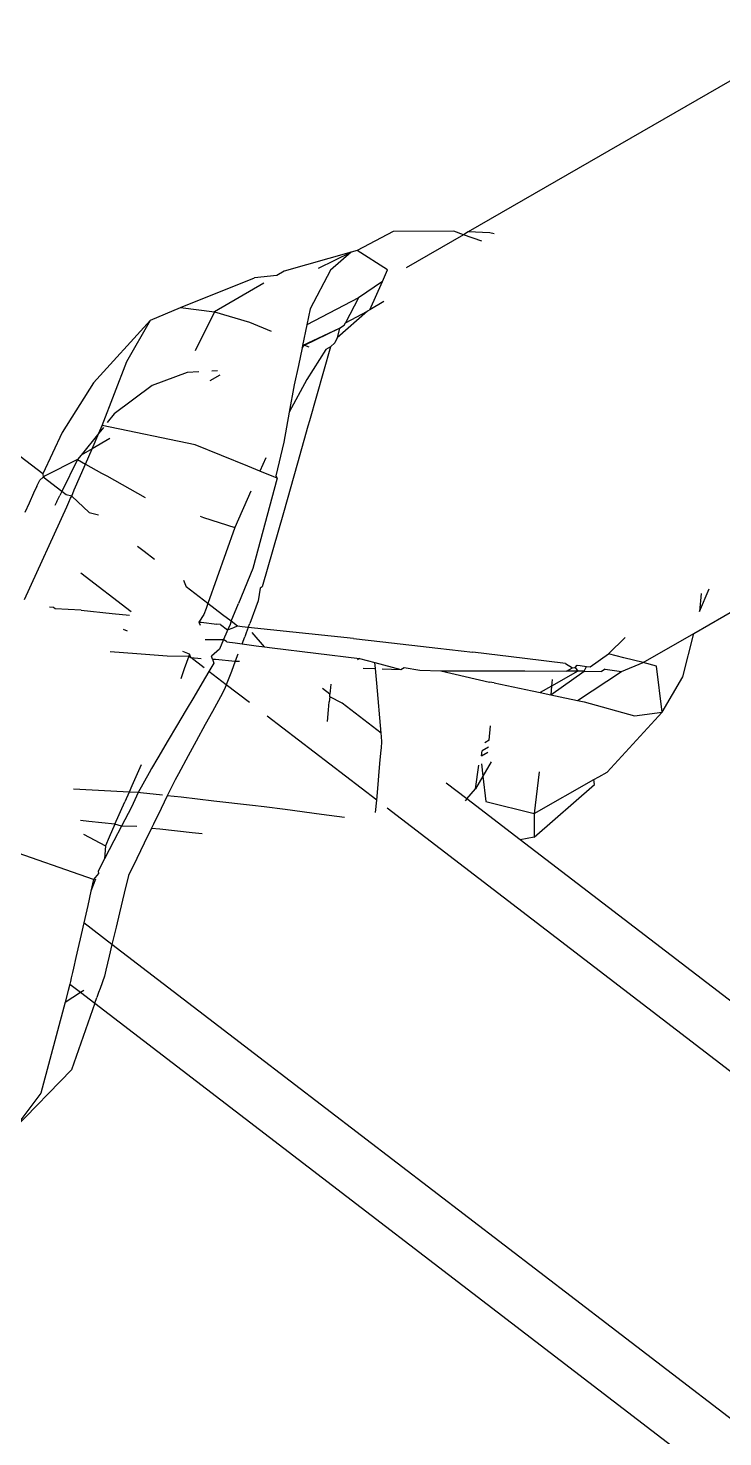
# Model space of a CAD drawing. Header units: inches. Extents: x 3324238 to 135265466, y -1036581 to 20094598.
# Drawn here: x 3354729.784 to 3354730.148, y -519083.313 to -519082.576 of the extents above; entities that cross this region are included whole.
import ezdxf

# ---------------------------------------------------------------- set-up
doc = ezdxf.new("R2010")
doc.units = ezdxf.units.IN
doc.header["$MEASUREMENT"] = 0
doc.layers.add('FURNITURE', color=32, linetype='Continuous', lineweight=13)

msp = doc.modelspace()

# ---------------------------------------------------------------- linework, layer by layer
for p, q in [((3354729.79197, -519082.80925, 0.00267), (3354727.96659, -519081.40791, 0.00267)), ((3354730.15711, -519082.60033, 0.00267), (3354730.01456, -519082.68256, 0.00267)), ((3354729.97533, -519082.68243, 0.00267), (3354729.95644, -519082.69228, 0.00267)), ((3354730.00695, -519082.68225, 0.00267), (3354729.97533, -519082.68243, 0.00267)), ((3354730.01198, -519082.68405, 0.00267), (3354729.98204, -519082.70132, 0.00267)), ((3354730.01198, -519082.68405, 0.00267), (3354730.00695, -519082.68225, 0.00267)), ((3354730.01456, -519082.68256, 0.00267), (3354730.01198, -519082.68405, 0.00267)), ((3354730.02164, -519082.6875, 0.00267), (3354730.01198, -519082.68405, 0.00267)), ((3354730.02587, -519082.68301, 0.00267), (3354730.01456, -519082.68256, 0.00267)), ((3354730.02813, -519082.68353, 0.00267), (3354730.02587, -519082.68301, 0.00267)), ((3354729.95335, -519082.69316, 0.00267), (3354729.91823, -519082.70321, 0.00267)), ((3354729.93614, -519082.70156, 0.00267), (3354729.95335, -519082.69316, 0.00267)), ((3354729.95335, -519082.69316, 0.00267), (3354729.94241, -519082.70261, 0.00267)), ((3354729.95644, -519082.69228, 0.00267), (3354729.95335, -519082.69316, 0.00267)), ((3354729.97229, -519082.70252, 0.00267), (3354729.95644, -519082.69228, 0.00267)), ((3354729.86408, -519082.72215, 0.00267), (3354729.90266, -519082.70659, 0.00267)), ((3354729.91446, -519082.70541, 0.00267), (3354729.90266, -519082.70659, 0.00267)), ((3354729.91823, -519082.70321, 0.00267), (3354729.91446, -519082.70541, 0.00267)), ((3354729.94241, -519082.70261, 0.00267), (3354729.93189, -519082.72291, 0.00267)), ((3354729.96963, -519082.70848, 0.00267), (3354729.95721, -519082.71716, 0.00267)), ((3354729.96297, -519082.72339, 0.00267), (3354729.96963, -519082.70848, 0.00267)), ((3354729.96963, -519082.70848, 0.00267), (3354729.97229, -519082.70252, 0.00267)), ((3354729.90766, -519082.70938, 0.00267), (3354729.88188, -519082.72443, 0.00267)), ((3354729.84826, -519082.72883, 0.00267), (3354729.86408, -519082.72215, 0.00267)), ((3354729.86408, -519082.72215, 0.00267), (3354729.88188, -519082.72443, 0.00267)), ((3354729.95721, -519082.71716, 0.00267), (3354729.93014, -519082.73126, 0.00267)), ((3354729.93189, -519082.72291, 0.00267), (3354729.93014, -519082.73126, 0.00267)), ((3354729.95721, -519082.71716, 0.00267), (3354729.95031, -519082.7301, 0.00267)), ((3354729.96297, -519082.72339, 0.00267), (3354729.96177, -519082.72403, 0.00267)), ((3354729.9704, -519082.71902, 0.00267), (3354729.96297, -519082.72339, 0.00267)), ((3354729.81859, -519082.76164, 0.00267), (3354729.84826, -519082.72883, 0.00267)), ((3354729.83597, -519082.75037, 0.00267), (3354729.84826, -519082.72883, 0.00267)), ((3354729.88188, -519082.72443, 0.00267), (3354729.87168, -519082.7449, 0.00267)), ((3354729.88188, -519082.72443, 0.00267), (3354729.90007, -519082.72977, 0.00267)), ((3354729.90007, -519082.72977, 0.00267), (3354729.9114, -519082.73451, 0.00267)), ((3354729.96177, -519082.72403, 0.00267), (3354729.9459, -519082.73799, 0.00267)), ((3354729.94958, -519082.73147, 0.00267), (3354729.95031, -519082.7301, 0.00267)), ((3354729.95031, -519082.7301, 0.00267), (3354729.96177, -519082.72403, 0.00267)), ((3354729.93014, -519082.73126, 0.00267), (3354729.92789, -519082.74197, 0.00267)), ((3354729.92789, -519082.74197, 0.00267), (3354729.94719, -519082.73292, 0.00267)), ((3354729.92891, -519082.74183, 0.00267), (3354729.94719, -519082.73292, 0.00267)), ((3354729.9459, -519082.73799, 0.00267), (3354729.94467, -519082.74066, 0.00267)), ((3354729.94719, -519082.73292, 0.00267), (3354729.9459, -519082.73799, 0.00267)), ((3354729.94719, -519082.73292, 0.00267), (3354729.94958, -519082.73147, 0.00267)), ((3354729.92762, -519082.74325, 0.00267), (3354729.92569, -519082.75245, 0.00267)), ((3354729.92762, -519082.74325, 0.00267), (3354729.92891, -519082.74183, 0.00267)), ((3354729.92789, -519082.74197, 0.00267), (3354729.92762, -519082.74325, 0.00267)), ((3354729.92891, -519082.74183, 0.00267), (3354729.93117, -519082.7427, 0.00267)), ((3354729.94004, -519082.74418, 0.00267), (3354729.93006, -519082.75989, 0.00267)), ((3354729.94241, -519082.74281, 0.00267), (3354729.93142, -519082.78137, 0.00267)), ((3354729.94241, -519082.74281, 0.00267), (3354729.94004, -519082.74418, 0.00267)), ((3354729.94467, -519082.74066, 0.00267), (3354729.94241, -519082.74281, 0.00267)), ((3354729.82306, -519082.78387, 0.00267), (3354729.83597, -519082.75037, 0.00267)), ((3354729.92569, -519082.75245, 0.00267), (3354729.92355, -519082.76268, 0.00267)), ((3354729.86755, -519082.75618, 0.00267), (3354729.84928, -519082.76288, 0.00267)), ((3354729.87364, -519082.75581, 0.00267), (3354729.86755, -519082.75618, 0.00267)), ((3354729.88465, -519082.7575, 0.00267), (3354729.87929, -519082.76059, 0.00267)), ((3354729.88338, -519082.75521, 0.00267), (3354729.88047, -519082.75539, 0.00267)), ((3354729.93006, -519082.75989, 0.00267), (3354729.92093, -519082.77684, 0.00267)), ((3354729.81859, -519082.76164, 0.00267), (3354729.80213, -519082.78755, 0.00267)), ((3354729.84928, -519082.76288, 0.00267), (3354729.82941, -519082.77784, 0.00267)), ((3354729.92355, -519082.76268, 0.00267), (3354729.92093, -519082.77684, 0.00267)), ((3354729.82941, -519082.77784, 0.00267), (3354729.82576, -519082.78238, 0.00267)), ((3354729.92093, -519082.77684, 0.00267), (3354729.918, -519082.79264, 0.00267)), ((3354729.93142, -519082.78137, 0.00267), (3354729.93063, -519082.78418, 0.00267)), ((3354729.80213, -519082.78755, 0.00267), (3354729.79197, -519082.80925, 0.00267)), ((3354729.82132, -519082.78788, 0.00267), (3354729.81205, -519082.79938, 0.00267)), ((3354729.81777, -519082.79608, 0.00267), (3354729.82132, -519082.78788, 0.00267)), ((3354729.82132, -519082.78788, 0.00267), (3354729.82306, -519082.78387, 0.00267)), ((3354729.82369, -519082.78494, 0.00267), (3354729.82132, -519082.78788, 0.00267)), ((3354729.87171, -519082.79403, 0.00267), (3354729.82306, -519082.78387, 0.00267)), ((3354729.93063, -519082.78418, 0.00267), (3354729.92519, -519082.80365, 0.00267)), ((3354729.81777, -519082.79608, 0.00267), (3354729.81205, -519082.79938, 0.00267)), ((3354729.81431, -519082.80407, 0.00267), (3354729.81777, -519082.79608, 0.00267)), ((3354729.82712, -519082.79068, 0.00267), (3354729.81777, -519082.79608, 0.00267)), ((3354729.89923, -519082.80523, 0.00267), (3354729.87171, -519082.79403, 0.00267)), ((3354729.918, -519082.79264, 0.00267), (3354729.91383, -519082.8102, 0.00267)), ((3354729.81015, -519082.80174, 0.00267), (3354729.79325, -519082.81023, 0.00267)), ((3354729.81015, -519082.80174, 0.00267), (3354729.80197, -519082.81841, 0.00267)), ((3354729.80846, -519082.81757, 0.00267), (3354729.81431, -519082.80407, 0.00267)), ((3354729.81205, -519082.79938, 0.00267), (3354729.81015, -519082.80174, 0.00267)), ((3354729.81015, -519082.80174, 0.00267), (3354729.81431, -519082.80407, 0.00267)), ((3354729.81431, -519082.80407, 0.00267), (3354729.8228, -519082.80882, 0.00267)), ((3354729.90859, -519082.80073, 0.00267), (3354729.90546, -519082.80777, 0.00267)), ((3354729.92519, -519082.80365, 0.00267), (3354729.91793, -519082.82959, 0.00267)), ((3354729.79213, -519082.81087, 0.00267), (3354729.79047, -519082.81244, 0.00267)), ((3354729.79197, -519082.80925, 0.00267), (3354729.79213, -519082.81087, 0.00267)), ((3354729.79325, -519082.81023, 0.00267), (3354729.79213, -519082.81087, 0.00267)), ((3354729.80197, -519082.81841, 0.00267), (3354729.79213, -519082.81087, 0.00267)), ((3354729.8228, -519082.80882, 0.00267), (3354729.82543, -519082.81029, 0.00267)), ((3354729.82543, -519082.81029, 0.00267), (3354729.84556, -519082.82155, 0.00267)), ((3354729.90546, -519082.80777, 0.00267), (3354729.89923, -519082.80523, 0.00267)), ((3354729.91452, -519082.81145, 0.00267), (3354729.90194, -519082.85876, 0.00267)), ((3354729.91284, -519082.81077, 0.00267), (3354729.90546, -519082.80777, 0.00267)), ((3354729.91452, -519082.81145, 0.00267), (3354729.91284, -519082.81077, 0.00267)), ((3354729.91383, -519082.8102, 0.00267), (3354729.91452, -519082.81145, 0.00267)), ((3354729.78723, -519082.81935, 0.00267), (3354729.78484, -519082.82446, 0.00267)), ((3354729.78893, -519082.81572, 0.00267), (3354729.78723, -519082.81935, 0.00267)), ((3354729.78893, -519082.81572, 0.00267), (3354729.79047, -519082.81244, 0.00267)), ((3354729.80197, -519082.81841, 0.00267), (3354729.80096, -519082.82048, 0.00267)), ((3354729.80423, -519082.82015, 0.00267), (3354729.80197, -519082.81841, 0.00267)), ((3354729.80712, -519082.82085, 0.00267), (3354729.80846, -519082.81757, 0.00267)), ((3354729.90081, -519082.81825, 0.00267), (3354729.89238, -519082.83721, 0.00267)), ((3354729.78251, -519082.87497, 0.00267), (3354729.80465, -519082.82637, 0.00267)), ((3354729.78484, -519082.82446, 0.00267), (3354729.78255, -519082.82936, 0.00267)), ((3354729.79936, -519082.82373, 0.00267), (3354729.79837, -519082.82576, 0.00267)), ((3354729.79936, -519082.82373, 0.00267), (3354729.80096, -519082.82048, 0.00267)), ((3354729.80712, -519082.82085, 0.00267), (3354729.80423, -519082.82015, 0.00267)), ((3354729.80465, -519082.82637, 0.00267), (3354729.80565, -519082.82407, 0.00267)), ((3354729.80565, -519082.82407, 0.00267), (3354729.80657, -519082.82194, 0.00267)), ((3354729.80657, -519082.82194, 0.00267), (3354729.80712, -519082.82085, 0.00267)), ((3354729.8162, -519082.82933, 0.00267), (3354729.80712, -519082.82085, 0.00267)), ((3354729.8162, -519082.82933, 0.00267), (3354729.82114, -519082.83065, 0.00267)), ((3354729.87425, -519082.83141, 0.00267), (3354729.87606, -519082.83198, 0.00267)), ((3354729.87606, -519082.83198, 0.00267), (3354729.89238, -519082.83721, 0.00267)), ((3354729.91793, -519082.82959, 0.00267), (3354729.90682, -519082.86823, 0.00267)), ((3354729.89238, -519082.83721, 0.00267), (3354729.87834, -519082.877, 0.00267)), ((3354729.845, -519082.8499, 0.00267), (3354729.84153, -519082.84724, 0.00267)), ((3354729.85041, -519082.85405, 0.00267), (3354729.845, -519082.8499, 0.00267)), ((3354730.13245, -519082.89268, 0.00267), (3354730.20728, -519082.84952, 0.00267)), ((3354729.83816, -519082.88135, 0.00267), (3354729.81187, -519082.86118, 0.00267)), ((3354729.90194, -519082.85876, 0.00267), (3354729.89439, -519082.87702, 0.00267)), ((3354729.86565, -519082.8648, 0.00267), (3354729.86691, -519082.86823, 0.00267)), ((3354729.87834, -519082.877, 0.00267), (3354729.86691, -519082.86823, 0.00267)), ((3354729.90571, -519082.86901, 0.00267), (3354729.9047, -519082.8756, 0.00267)), ((3354729.90682, -519082.86823, 0.00267), (3354729.90571, -519082.86901, 0.00267)), ((3354730.13555, -519082.88121, 0.00267), (3354730.14051, -519082.86941, 0.00267)), ((3354729.87834, -519082.877, 0.00267), (3354729.87741, -519082.87964, 0.00267)), ((3354729.88605, -519082.88292, 0.00267), (3354729.87834, -519082.877, 0.00267)), ((3354729.89053, -519082.88635, 0.00267), (3354729.89439, -519082.87702, 0.00267)), ((3354729.9047, -519082.8756, 0.00267), (3354729.90022, -519082.88758, 0.00267)), ((3354730.13641, -519082.87177, 0.00267), (3354730.13555, -519082.88121, 0.00267)), ((3354729.79753, -519082.87909, 0.00267), (3354729.79549, -519082.87889, 0.00267)), ((3354729.79841, -519082.87977, 0.00267), (3354729.79753, -519082.87909, 0.00267)), ((3354729.81213, -519082.88051, 0.00267), (3354729.79841, -519082.87977, 0.00267)), ((3354729.81213, -519082.88051, 0.00267), (3354729.82835, -519082.88218, 0.00267)), ((3354729.82835, -519082.88218, 0.00267), (3354729.83738, -519082.8831, 0.00267)), ((3354729.87629, -519082.88274, 0.00267), (3354729.87369, -519082.88682, 0.00267)), ((3354729.87741, -519082.87964, 0.00267), (3354729.87629, -519082.88274, 0.00267)), ((3354729.89053, -519082.88635, 0.00267), (3354729.88605, -519082.88292, 0.00267)), ((3354729.83404, -519082.89053, 0.00267), (3354729.83609, -519082.89129, 0.00267)), ((3354729.87369, -519082.88682, 0.00267), (3354729.87483, -519082.88679, 0.00267)), ((3354729.87369, -519082.88682, 0.00267), (3354729.87426, -519082.88838, 0.00267)), ((3354729.87483, -519082.88679, 0.00267), (3354729.88302, -519082.88778, 0.00267)), ((3354729.88491, -519082.88798, 0.00267), (3354729.88302, -519082.88778, 0.00267)), ((3354729.88491, -519082.88798, 0.00267), (3354729.88866, -519082.89086, 0.00267)), ((3354729.88823, -519082.8919, 0.00267), (3354729.8866, -519082.89585, 0.00267)), ((3354729.88866, -519082.89086, 0.00267), (3354729.88823, -519082.8919, 0.00267)), ((3354729.88975, -519082.8885, 0.00267), (3354729.88866, -519082.89086, 0.00267)), ((3354729.88866, -519082.89086, 0.00267), (3354729.89149, -519082.88983, 0.00267)), ((3354729.89053, -519082.88635, 0.00267), (3354729.88975, -519082.8885, 0.00267)), ((3354729.8939, -519082.88894, 0.00267), (3354729.89053, -519082.88635, 0.00267)), ((3354729.8939, -519082.88894, 0.00267), (3354729.89149, -519082.88983, 0.00267)), ((3354729.89624, -519082.88919, 0.00267), (3354729.8939, -519082.88894, 0.00267)), ((3354729.89949, -519082.88954, 0.00267), (3354729.89624, -519082.88919, 0.00267)), ((3354729.89842, -519082.89241, 0.00267), (3354729.89763, -519082.89453, 0.00267)), ((3354729.89949, -519082.88954, 0.00267), (3354729.89842, -519082.89241, 0.00267)), ((3354729.89949, -519082.88954, 0.00267), (3354729.90022, -519082.88758, 0.00267)), ((3354729.95457, -519082.89542, 0.00267), (3354729.89949, -519082.88954, 0.00267)), ((3354729.90797, -519082.89973, 0.00267), (3354729.90143, -519082.89224, 0.00267)), ((3354730.10595, -519082.90797, 0.00267), (3354730.13245, -519082.89268, 0.00267)), ((3354730.12681, -519082.91543, 0.00267), (3354730.13245, -519082.89268, 0.00267)), ((3354729.87698, -519082.89584, 0.00267), (3354729.87803, -519082.89595, 0.00267)), ((3354729.87803, -519082.89595, 0.00267), (3354729.8866, -519082.89585, 0.00267)), ((3354729.8866, -519082.89585, 0.00267), (3354729.8845, -519082.90092, 0.00267)), ((3354729.88821, -519082.89709, 0.00267), (3354729.8866, -519082.89585, 0.00267)), ((3354729.88821, -519082.89709, 0.00267), (3354729.89263, -519082.89758, 0.00267)), ((3354729.89263, -519082.89758, 0.00267), (3354729.8963, -519082.89809, 0.00267)), ((3354729.8963, -519082.89809, 0.00267), (3354729.89763, -519082.89453, 0.00267)), ((3354729.8963, -519082.89809, 0.00267), (3354729.90362, -519082.89912, 0.00267)), ((3354729.90362, -519082.89912, 0.00267), (3354729.90797, -519082.89973, 0.00267)), ((3354729.90797, -519082.89973, 0.00267), (3354729.91191, -519082.90028, 0.00267)), ((3354729.91191, -519082.90028, 0.00267), (3354729.95757, -519082.90587, 0.00267)), ((3354729.95457, -519082.89542, 0.00267), (3354729.96989, -519082.89715, 0.00267)), ((3354729.96989, -519082.89715, 0.00267), (3354729.99858, -519082.90038, 0.00267)), ((3354729.99858, -519082.90038, 0.00267), (3354730.01696, -519082.90245, 0.00267)), ((3354730.08781, -519082.90341, 0.00267), (3354730.0966, -519082.89474, 0.00267)), ((3354729.82731, -519082.90209, 0.00267), (3354729.8412, -519082.90316, 0.00267)), ((3354729.8412, -519082.90316, 0.00267), (3354729.85713, -519082.90438, 0.00267)), ((3354729.85713, -519082.90438, 0.00267), (3354729.86842, -519082.90456, 0.00267)), ((3354729.86881, -519082.90348, 0.00267), (3354729.86532, -519082.90218, 0.00267)), ((3354729.86842, -519082.90456, 0.00267), (3354729.86601, -519082.91123, 0.00267)), ((3354729.86881, -519082.90348, 0.00267), (3354729.86842, -519082.90456, 0.00267)), ((3354729.86842, -519082.90456, 0.00267), (3354729.86942, -519082.90533, 0.00267)), ((3354729.86942, -519082.90533, 0.00267), (3354729.86881, -519082.90348, 0.00267)), ((3354729.87635, -519082.91064, 0.00267), (3354729.86942, -519082.90533, 0.00267)), ((3354729.86942, -519082.90533, 0.00267), (3354729.87489, -519082.90575, 0.00267)), ((3354729.8845, -519082.90092, 0.00267), (3354729.88017, -519082.9046, 0.00267)), ((3354729.88077, -519082.90623, 0.00267), (3354729.88017, -519082.9046, 0.00267)), ((3354729.88077, -519082.90623, 0.00267), (3354729.88149, -519082.90821, 0.00267)), ((3354729.88077, -519082.90623, 0.00267), (3354729.8823, -519082.90624, 0.00267)), ((3354729.8823, -519082.90624, 0.00267), (3354729.89269, -519082.9072, 0.00267)), ((3354729.89269, -519082.9072, 0.00267), (3354729.89062, -519082.91265, 0.00267)), ((3354729.89406, -519082.90359, 0.00267), (3354729.89269, -519082.9072, 0.00267)), ((3354729.89269, -519082.9072, 0.00267), (3354729.89491, -519082.90715, 0.00267)), ((3354729.95757, -519082.90587, 0.00267), (3354729.95659, -519082.90656, 0.00267)), ((3354729.95757, -519082.90587, 0.00267), (3354729.96566, -519082.90783, 0.00267)), ((3354729.96595, -519082.91109, 0.00267), (3354729.96566, -519082.90783, 0.00267)), ((3354729.96566, -519082.90783, 0.00267), (3354729.97921, -519082.91155, 0.00267)), ((3354730.04417, -519082.90577, 0.00267), (3354730.01696, -519082.90245, 0.00267)), ((3354730.06531, -519082.90835, 0.00267), (3354730.04417, -519082.90577, 0.00267)), ((3354730.07824, -519082.91023, 0.00267), (3354730.08781, -519082.90341, 0.00267)), ((3354730.09588, -519082.90544, 0.00267), (3354730.08781, -519082.90341, 0.00267)), ((3354730.09471, -519082.91263, 0.00267), (3354730.10595, -519082.90797, 0.00267)), ((3354730.10595, -519082.90797, 0.00267), (3354730.09588, -519082.90544, 0.00267)), ((3354730.11301, -519082.90975, 0.00267), (3354730.10595, -519082.90797, 0.00267)), ((3354729.86601, -519082.91123, 0.00267), (3354729.86414, -519082.91641, 0.00267)), ((3354729.87889, -519082.9126, 0.00267), (3354729.87541, -519082.91848, 0.00267)), ((3354729.88149, -519082.90821, 0.00267), (3354729.87889, -519082.9126, 0.00267)), ((3354729.88799, -519082.91957, 0.00267), (3354729.87889, -519082.9126, 0.00267)), ((3354729.89062, -519082.91265, 0.00267), (3354729.88799, -519082.91957, 0.00267)), ((3354729.95957, -519082.91087, 0.00267), (3354729.96595, -519082.91109, 0.00267)), ((3354729.96664, -519082.9188, 0.00267), (3354729.96595, -519082.91109, 0.00267)), ((3354729.96952, -519082.91121, 0.00267), (3354729.97921, -519082.91155, 0.00267)), ((3354729.97921, -519082.91155, 0.00267), (3354729.98106, -519082.91048, 0.00267)), ((3354729.98106, -519082.91048, 0.00267), (3354729.98922, -519082.91189, 0.00267)), ((3354729.98922, -519082.91189, 0.00267), (3354730.00026, -519082.91227, 0.00267)), ((3354730.00026, -519082.91227, 0.00267), (3354730.03451, -519082.91226, 0.00267)), ((3354730.00026, -519082.91227, 0.00267), (3354730.02569, -519082.91818, 0.00267)), ((3354730.03451, -519082.91226, 0.00267), (3354730.04415, -519082.91226, 0.00267)), ((3354730.04415, -519082.91226, 0.00267), (3354730.06595, -519082.91242, 0.00267)), ((3354730.05779, -519082.92481, 0.00267), (3354730.07508, -519082.91249, 0.00267)), ((3354730.07187, -519082.91246, 0.00267), (3354730.05813, -519082.92026, 0.00267)), ((3354730.06531, -519082.90835, 0.00267), (3354730.06896, -519082.91068, 0.00267)), ((3354730.06595, -519082.91242, 0.00267), (3354730.06896, -519082.91068, 0.00267)), ((3354730.07187, -519082.91246, 0.00267), (3354730.06595, -519082.91242, 0.00267)), ((3354730.06896, -519082.91068, 0.00267), (3354730.0705, -519082.91058, 0.00267)), ((3354730.0705, -519082.91058, 0.00267), (3354730.07145, -519082.90924, 0.00267)), ((3354730.0705, -519082.91058, 0.00267), (3354730.07187, -519082.91246, 0.00267)), ((3354730.07145, -519082.90924, 0.00267), (3354730.07313, -519082.90949, 0.00267)), ((3354730.07171, -519082.92773, 0.00267), (3354730.09471, -519082.91263, 0.00267)), ((3354730.07508, -519082.91249, 0.00267), (3354730.07187, -519082.91246, 0.00267)), ((3354730.07313, -519082.90949, 0.00267), (3354730.07629, -519082.90995, 0.00267)), ((3354730.07508, -519082.91249, 0.00267), (3354730.07629, -519082.90995, 0.00267)), ((3354730.07508, -519082.91249, 0.00267), (3354730.08423, -519082.91255, 0.00267)), ((3354730.07629, -519082.90995, 0.00267), (3354730.07824, -519082.91023, 0.00267)), ((3354730.08615, -519082.91138, 0.00267), (3354730.08423, -519082.91255, 0.00267)), ((3354730.08615, -519082.91138, 0.00267), (3354730.09471, -519082.91263, 0.00267)), ((3354730.11591, -519082.93381, 0.00267), (3354730.11301, -519082.90975, 0.00267)), ((3354730.11591, -519082.93381, 0.00267), (3354730.12681, -519082.91543, 0.00267)), ((3354729.87541, -519082.91848, 0.00267), (3354729.87097, -519082.92599, 0.00267)), ((3354729.88727, -519082.92146, 0.00267), (3354729.8849, -519082.92581, 0.00267)), ((3354729.88799, -519082.91957, 0.00267), (3354729.88727, -519082.92146, 0.00267)), ((3354729.9001, -519082.92887, 0.00267), (3354729.88799, -519082.91957, 0.00267)), ((3354729.9422, -519082.92443, 0.00267), (3354729.93834, -519082.92147, 0.00267)), ((3354729.94266, -519082.91931, 0.00267), (3354729.9422, -519082.92443, 0.00267)), ((3354729.96896, -519082.94495, 0.00267), (3354729.96664, -519082.9188, 0.00267)), ((3354730.02813, -519082.9186, 0.00267), (3354730.02569, -519082.91818, 0.00267)), ((3354730.02813, -519082.9186, 0.00267), (3354730.04801, -519082.92277, 0.00267)), ((3354730.04801, -519082.92277, 0.00267), (3354730.05219, -519082.92364, 0.00267)), ((3354730.05813, -519082.92026, 0.00267), (3354730.05219, -519082.92364, 0.00267)), ((3354730.05813, -519082.92026, 0.00267), (3354730.05779, -519082.92481, 0.00267)), ((3354730.0584, -519082.91677, 0.00267), (3354730.05813, -519082.92026, 0.00267)), ((3354729.87097, -519082.92599, 0.00267), (3354729.86698, -519082.93272, 0.00267)), ((3354729.8849, -519082.92581, 0.00267), (3354729.88072, -519082.93347, 0.00267)), ((3354729.94144, -519082.93272, 0.00267), (3354729.94184, -519082.9284, 0.00267)), ((3354729.94206, -519082.92589, 0.00267), (3354729.94184, -519082.9284, 0.00267)), ((3354729.94206, -519082.92589, 0.00267), (3354729.9422, -519082.92443, 0.00267)), ((3354729.9485, -519082.92926, 0.00267), (3354729.94206, -519082.92589, 0.00267)), ((3354729.96896, -519082.94495, 0.00267), (3354729.9485, -519082.92926, 0.00267)), ((3354730.05219, -519082.92364, 0.00267), (3354730.05779, -519082.92481, 0.00267)), ((3354730.05779, -519082.92481, 0.00267), (3354730.06254, -519082.92581, 0.00267)), ((3354730.06254, -519082.92581, 0.00267), (3354730.07171, -519082.92773, 0.00267)), ((3354730.07171, -519082.92773, 0.00267), (3354730.07506, -519082.92843, 0.00267)), ((3354730.07506, -519082.92843, 0.00267), (3354730.10149, -519082.93582, 0.00267)), ((3354729.86698, -519082.93272, 0.00267), (3354729.86193, -519082.94127, 0.00267)), ((3354729.88072, -519082.93347, 0.00267), (3354729.87694, -519082.94041, 0.00267)), ((3354729.96665, -519082.97992, 0.00267), (3354729.90933, -519082.93595, 0.00267)), ((3354729.94089, -519082.93877, 0.00267), (3354729.94144, -519082.93272, 0.00267)), ((3354730.08716, -519082.96526, 0.00267), (3354730.11591, -519082.93381, 0.00267)), ((3354730.10149, -519082.93582, 0.00267), (3354730.11591, -519082.93381, 0.00267)), ((3354729.86193, -519082.94127, 0.00267), (3354729.85759, -519082.9486, 0.00267)), ((3354729.87694, -519082.94041, 0.00267), (3354729.87218, -519082.94913, 0.00267)), ((3354729.96911, -519082.94664, 0.00267), (3354729.96896, -519082.94495, 0.00267)), ((3354730.02539, -519082.9485, 0.00267), (3354730.02608, -519082.94098, 0.00267)), ((3354729.85759, -519082.9486, 0.00267), (3354729.85212, -519082.95785, 0.00267)), ((3354729.87218, -519082.94913, 0.00267), (3354729.86806, -519082.95668, 0.00267)), ((3354729.96907, -519082.95259, 0.00267), (3354729.96934, -519082.94947, 0.00267)), ((3354729.96934, -519082.94947, 0.00267), (3354729.96911, -519082.94664, 0.00267)), ((3354730.02505, -519082.95218, 0.00267), (3354730.02173, -519082.95416, 0.00267)), ((3354730.02539, -519082.9485, 0.00267), (3354730.02314, -519082.94987, 0.00267)), ((3354729.85212, -519082.95785, 0.00267), (3354729.84885, -519082.96337, 0.00267)), ((3354729.86806, -519082.95668, 0.00267), (3354729.86291, -519082.96613, 0.00267)), ((3354729.96798, -519082.96495, 0.00267), (3354729.96851, -519082.95891, 0.00267)), ((3354729.96851, -519082.95891, 0.00267), (3354729.96896, -519082.95383, 0.00267)), ((3354729.96896, -519082.95383, 0.00267), (3354729.96907, -519082.95259, 0.00267)), ((3354730.02141, -519082.95674, 0.00267), (3354730.02173, -519082.95416, 0.00267)), ((3354730.02141, -519082.95674, 0.00267), (3354730.02482, -519082.95478, 0.00267)), ((3354729.84342, -519082.96139, 0.00267), (3354729.83853, -519082.9725, 0.00267)), ((3354729.8477, -519082.96558, 0.00267), (3354729.84189, -519082.97591, 0.00267)), ((3354729.84885, -519082.96337, 0.00267), (3354729.8477, -519082.96558, 0.00267)), ((3354729.86291, -519082.96613, 0.00267), (3354729.8612, -519082.96924, 0.00267)), ((3354729.96737, -519082.97181, 0.00267), (3354729.96798, -519082.96495, 0.00267)), ((3354730.01827, -519082.97395, 0.00267), (3354730.02012, -519082.96168, 0.00267)), ((3354730.02137, -519082.961, 0.00267), (3354730.02215, -519082.96731, 0.00267)), ((3354730.02653, -519082.95981, 0.00267), (3354730.02215, -519082.96731, 0.00267)), ((3354730.05153, -519082.96506, 0.00267), (3354730.04903, -519082.98695, 0.00267)), ((3354730.0829, -519082.96765, 0.00267), (3354730.08716, -519082.96526, 0.00267)), ((3354729.82757, -519082.97518, 0.00267), (3354729.80805, -519082.97419, 0.00267)), ((3354729.83853, -519082.9725, 0.00267), (3354729.83714, -519082.97567, 0.00267)), ((3354729.85881, -519082.97416, 0.00267), (3354729.85711, -519082.97763, 0.00267)), ((3354729.8612, -519082.96924, 0.00267), (3354729.85881, -519082.97416, 0.00267)), ((3354729.96665, -519082.97992, 0.00267), (3354729.96737, -519082.97181, 0.00267)), ((3354730.01372, -519082.97927, 0.00267), (3354730.00293, -519082.97099, 0.00267)), ((3354730.01372, -519082.97927, 0.00267), (3354730.01827, -519082.97395, 0.00267)), ((3354730.02215, -519082.96731, 0.00267), (3354730.01827, -519082.97395, 0.00267)), ((3354730.02215, -519082.96731, 0.00267), (3354730.02379, -519082.9806, 0.00267)), ((3354730.04894, -519082.99935, 0.00267), (3354730.08049, -519082.97178, 0.00267)), ((3354730.04903, -519082.98695, 0.00267), (3354730.08016, -519082.96919, 0.00267)), ((3354730.08016, -519082.96919, 0.00267), (3354730.0829, -519082.96765, 0.00267)), ((3354730.08049, -519082.97178, 0.00267), (3354730.08016, -519082.96919, 0.00267)), ((3354729.83714, -519082.97567, 0.00267), (3354729.82757, -519082.97518, 0.00267)), ((3354729.82972, -519082.99254, 0.00267), (3354729.83487, -519082.98082, 0.00267)), ((3354729.83714, -519082.97567, 0.00267), (3354729.83487, -519082.98082, 0.00267)), ((3354729.84189, -519082.97591, 0.00267), (3354729.83714, -519082.97567, 0.00267)), ((3354729.84189, -519082.97591, 0.00267), (3354729.83836, -519082.98352, 0.00267)), ((3354729.84316, -519082.97605, 0.00267), (3354729.84189, -519082.97591, 0.00267)), ((3354729.85459, -519082.97735, 0.00267), (3354729.84316, -519082.97605, 0.00267)), ((3354729.85711, -519082.97763, 0.00267), (3354729.85387, -519082.98427, 0.00267)), ((3354729.86436, -519082.97845, 0.00267), (3354729.85711, -519082.97763, 0.00267)), ((3354729.8815, -519082.98039, 0.00267), (3354729.86436, -519082.97845, 0.00267)), ((3354729.90171, -519082.98268, 0.00267), (3354729.8815, -519082.98039, 0.00267)), ((3354729.96608, -519082.98646, 0.00267), (3354729.96665, -519082.97992, 0.00267)), ((3354730.01372, -519082.97927, 0.00267), (3354730.0129, -519082.98023, 0.00267)), ((3354730.04173, -519083.00074, 0.00267), (3354730.01372, -519082.97927, 0.00267)), ((3354730.02379, -519082.9806, 0.00267), (3354730.04903, -519082.98695, 0.00267)), ((3354729.83836, -519082.98352, 0.00267), (3354729.83318, -519082.99346, 0.00267)), ((3354729.85387, -519082.98427, 0.00267), (3354729.84989, -519082.99243, 0.00267)), ((3354729.90778, -519082.98337, 0.00267), (3354729.90171, -519082.98268, 0.00267)), ((3354729.91873, -519082.98485, 0.00267), (3354729.90778, -519082.98337, 0.00267)), ((3354729.93782, -519082.98743, 0.00267), (3354729.91873, -519082.98485, 0.00267)), ((3354729.94979, -519082.98904, 0.00267), (3354729.93782, -519082.98743, 0.00267)), ((3354732.04826, -519084.57789, 0.00267), (3354729.97217, -519082.98416, 0.00267)), ((3354730.04903, -519082.98695, 0.00267), (3354730.04894, -519082.99935, 0.00267)), ((3354729.81617, -519082.9911, 0.00267), (3354729.81172, -519082.99063, 0.00267)), ((3354729.82972, -519082.99254, 0.00267), (3354729.81617, -519082.9911, 0.00267)), ((3354729.82972, -519082.99254, 0.00267), (3354729.82676, -519082.99928, 0.00267)), ((3354729.83318, -519082.99346, 0.00267), (3354729.82917, -519083.00115, 0.00267)), ((3354729.83318, -519082.99346, 0.00267), (3354729.82972, -519082.99254, 0.00267)), ((3354729.84119, -519082.99376, 0.00267), (3354729.83318, -519082.99346, 0.00267)), ((3354729.84884, -519082.99456, 0.00267), (3354729.84496, -519083.00251, 0.00267)), ((3354729.84989, -519082.99243, 0.00267), (3354729.84884, -519082.99456, 0.00267)), ((3354729.84884, -519082.99456, 0.00267), (3354729.85324, -519082.99502, 0.00267)), ((3354729.85324, -519082.99502, 0.00267), (3354729.87017, -519082.99677, 0.00267)), ((3354729.8133, -519082.99766, 0.00267), (3354729.82474, -519083.00386, 0.00267)), ((3354729.82917, -519083.00115, 0.00267), (3354729.82421, -519083.01069, 0.00267)), ((3354729.82474, -519083.00386, 0.00267), (3354729.82421, -519083.01069, 0.00267)), ((3354729.82676, -519082.99928, 0.00267), (3354729.82474, -519083.00386, 0.00267)), ((3354729.84496, -519083.00251, 0.00267), (3354729.84112, -519083.01038, 0.00267)), ((3354729.87017, -519082.99677, 0.00267), (3354729.87544, -519082.99731, 0.00267)), ((3354730.04894, -519082.99935, 0.00267), (3354730.04173, -519083.00074, 0.00267)), ((3354732.04104, -519084.53499, 0.00267), (3354730.04173, -519083.00074, 0.00267)), ((3354729.8186, -519083.02144, 0.00267), (3354729.77161, -519083.00511, 0.00267)), ((3354729.82421, -519083.01069, 0.00267), (3354729.82091, -519083.01702, 0.00267)), ((3354729.84112, -519083.01038, 0.00267), (3354729.83676, -519083.0193, 0.00267)), ((3354729.82116, -519083.0183, 0.00267), (3354729.8186, -519083.02144, 0.00267)), ((3354729.82091, -519083.01702, 0.00267), (3354729.82116, -519083.0183, 0.00267)), ((3354729.81966, -519083.02132, 0.00267), (3354729.81721, -519083.02754, 0.00267)), ((3354729.8186, -519083.02144, 0.00267), (3354729.81721, -519083.02754, 0.00267)), ((3354729.83676, -519083.0193, 0.00267), (3354729.83454, -519083.02863, 0.00267)), ((3354729.81721, -519083.02754, 0.00267), (3354729.81551, -519083.03499, 0.00267)), ((3354729.83454, -519083.02863, 0.00267), (3354729.83209, -519083.03895, 0.00267)), ((3354729.81551, -519083.03499, 0.00267), (3354729.81343, -519083.04411, 0.00267)), ((3354729.83209, -519083.03895, 0.00267), (3354729.83031, -519083.04641, 0.00267)), ((3354729.81343, -519083.04411, 0.00267), (3354729.81203, -519083.05025, 0.00267)), ((3354729.82817, -519083.05542, 0.00267), (3354729.81343, -519083.04411, 0.00267)), ((3354729.83031, -519083.04641, 0.00267), (3354729.82817, -519083.05542, 0.00267)), ((3354729.81203, -519083.05025, 0.00267), (3354729.81033, -519083.05771, 0.00267)), ((3354729.82817, -519083.05542, 0.00267), (3354729.8267, -519083.06157, 0.00267)), ((3354731.92869, -519084.66686, 0.00267), (3354729.82817, -519083.05542, 0.00267)), ((3354729.80929, -519083.06229, 0.00267), (3354729.80802, -519083.06782, 0.00267)), ((3354729.81033, -519083.05771, 0.00267), (3354729.80929, -519083.06229, 0.00267)), ((3354729.8267, -519083.06157, 0.00267), (3354729.82495, -519083.06893, 0.00267)), ((3354729.8075, -519083.07012, 0.00267), (3354729.80686, -519083.07295, 0.00267)), ((3354729.80802, -519083.06782, 0.00267), (3354729.8075, -519083.07012, 0.00267)), ((3354729.82495, -519083.06893, 0.00267), (3354729.82422, -519083.07199, 0.00267)), ((3354729.80613, -519083.07615, 0.00267), (3354729.80534, -519083.0796, 0.00267)), ((3354729.80643, -519083.07482, 0.00267), (3354729.80613, -519083.07615, 0.00267)), ((3354729.80613, -519083.07615, 0.00267), (3354729.81172, -519083.08044, 0.00267)), ((3354729.80686, -519083.07295, 0.00267), (3354729.80643, -519083.07482, 0.00267)), ((3354729.82422, -519083.07199, 0.00267), (3354729.82195, -519083.0785, 0.00267)), ((3354729.80534, -519083.0796, 0.00267), (3354729.80373, -519083.08561, 0.00267)), ((3354729.80373, -519083.08561, 0.00267), (3354729.81172, -519083.08044, 0.00267)), ((3354729.81172, -519083.08044, 0.00267), (3354729.81346, -519083.07931, 0.00267)), ((3354729.81172, -519083.08044, 0.00267), (3354729.81925, -519083.08621, 0.00267)), ((3354729.81925, -519083.08621, 0.00267), (3354729.82028, -519083.08326, 0.00267)), ((3354729.82121, -519083.08062, 0.00267), (3354729.82028, -519083.08326, 0.00267)), ((3354729.82195, -519083.0785, 0.00267), (3354729.82121, -519083.08062, 0.00267)), ((3354729.80373, -519083.08561, 0.00267), (3354729.79096, -519083.13329, 0.00267)), ((3354729.81925, -519083.08621, 0.00267), (3354729.80704, -519083.1211, 0.00267)), ((3354729.81925, -519083.08621, 0.00267), (3354731.89346, -519084.67741, 0.00267)), ((3354729.80704, -519083.1211, 0.00267), (3354729.77683, -519083.15208, 0.00267)), ((3354729.79096, -519083.13329, 0.00267), (3354729.77683, -519083.15208, 0.00267))]:
    msp.add_line(p, q)
at = {"layer": 'FURNITURE', "lineweight": 30}
msp.add_arc((3354732.75313, -519086.61744, 0.00267), 12.0161, 2.966283, 177.033717, dxfattribs=at)

doc.saveas('drawing.dxf')
